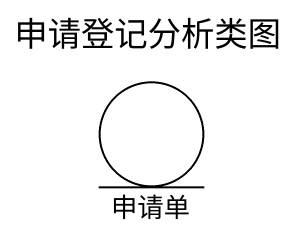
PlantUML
@startuml
title 申请登记分析类图
entity 申请单
@enduml
